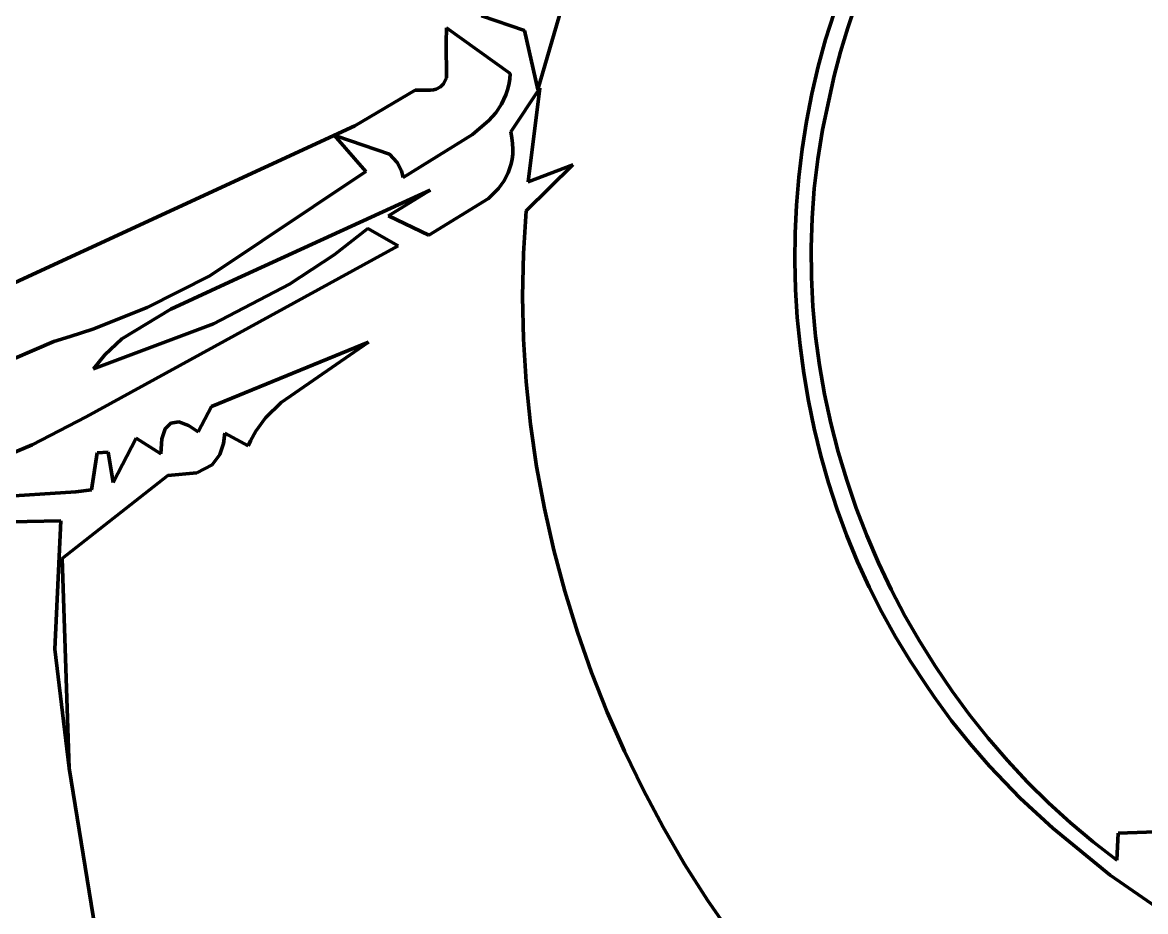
# Model space of a CAD drawing. Header units: millimetres. Extents: x 0 to 10.4, y 0 to 8.2.
# Drawn here: x 8.379 to 9.227, y 1.764 to 2.435 of the extents above; entities that cross this region are included whole.
import ezdxf

# ---------------------------------------------------------------- set-up
doc = ezdxf.new("R2010")
doc.units = ezdxf.units.MM
for name, color, linetype, lineweight in [('color#000000ff', 7, 'CONTINUOUS', 100), ('color#929292ff', 7, 'CONTINUOUS', 100), ('color#ffffffff', 7, 'CONTINUOUS', 100)]:
    doc.layers.add(name, color=color, linetype=linetype, lineweight=lineweight)

msp = doc.modelspace()

# ---------------------------------------------------------------- linework, layer by layer
at = {"layer": 'color#000000ff'}
for p, q in [((8.79613, 2.48095), (8.76802, 2.3845)), ((8.98514, 2.4221), (8.99148, 2.44232)), ((9.00803, 2.44883), (9.00195, 2.43095)), ((8.75793, 2.42882), (8.72546, 2.4399)), ((8.6987, 2.41983), (8.69903, 2.43081)), ((8.69903, 2.43081), (8.74714, 2.39656)), ((8.76802, 2.3845), (8.75793, 2.42882)), ((9.00195, 2.43095), (8.9965, 2.41286)), ((8.699, 2.39312), (8.6987, 2.41983)), ((8.97956, 2.40166), (8.98514, 2.4221)), ((8.9965, 2.41286), (8.9917, 2.39458)), ((8.97475, 2.38103), (8.97956, 2.40166)), ((8.69677, 2.38861), (8.699, 2.39312)), ((8.7468, 2.39219), (8.74613, 2.38802)), ((8.74714, 2.39656), (8.7468, 2.39219)), ((8.9917, 2.39458), (8.98756, 2.37611)), ((8.62975, 2.35693), (8.67546, 2.38386)), ((8.67546, 2.38386), (8.68441, 2.38389)), ((8.68441, 2.38389), (8.68692, 2.38396)), ((8.68692, 2.38396), (8.68916, 2.38424)), ((8.68916, 2.38424), (8.69113, 2.38474)), ((8.69113, 2.38474), (8.69438, 2.38633)), ((8.69438, 2.38633), (8.69677, 2.38861)), ((8.74515, 2.38405), (8.74387, 2.38027)), ((8.74613, 2.38802), (8.74515, 2.38405)), ((8.74753, 2.35245), (8.76952, 2.38546)), ((8.76952, 2.38546), (8.76069, 2.31483)), ((8.74387, 2.38027), (8.74051, 2.37322)), ((8.97071, 2.36023), (8.97475, 2.38103)), ((8.98756, 2.37611), (8.98291, 2.35407)), ((8.73617, 2.36679), (8.73099, 2.36092)), ((8.74051, 2.37322), (8.73617, 2.36679)), ((8.32572, 2.21683), (8.62975, 2.35693)), ((8.73099, 2.36092), (8.71868, 2.35052)), ((8.96744, 2.33929), (8.97071, 2.36023)), ((8.61629, 2.34924), (8.61424, 2.34984)), ((8.61424, 2.34984), (8.63801, 2.32242)), ((8.65591, 2.33568), (8.61629, 2.34924)), ((8.71868, 2.35052), (8.66636, 2.31797)), ((8.7484, 2.34793), (8.74753, 2.35245)), ((8.98291, 2.35407), (8.97925, 2.33191)), ((8.74892, 2.34361), (8.7484, 2.34793)), ((8.74911, 2.33948), (8.74892, 2.34361)), ((8.66177, 2.32932), (8.65591, 2.33568)), ((8.74782, 2.32817), (8.74854, 2.33177)), ((8.74854, 2.33177), (8.74898, 2.33553)), ((8.74898, 2.33553), (8.74911, 2.33948)), ((8.96492, 2.31825), (8.96744, 2.33929)), ((8.97925, 2.33191), (8.97659, 2.30967)), ((8.66494, 2.32302), (8.66177, 2.32932)), ((8.66636, 2.31797), (8.66494, 2.32302)), ((8.74557, 2.32145), (8.74782, 2.32817)), ((8.79427, 2.32749), (8.75916, 2.29293)), ((8.76069, 2.31483), (8.79427, 2.32749)), ((8.63801, 2.32242), (8.52031, 2.2439)), ((8.73826, 2.30971), (8.74234, 2.31532)), ((8.74234, 2.31532), (8.74557, 2.32145)), ((8.96317, 2.29713), (8.96492, 2.31825)), ((8.53833, 2.24063), (8.68659, 2.30835)), ((8.68659, 2.30835), (8.6553, 2.28905)), ((8.73079, 2.30214), (8.73826, 2.30971)), ((8.97659, 2.30967), (8.9749, 2.28739)), ((8.68575, 2.27449), (8.73079, 2.30214)), ((8.6553, 2.28905), (8.68575, 2.27449)), ((8.75916, 2.29293), (8.75711, 2.26062)), ((8.96218, 2.27595), (8.96317, 2.29713)), ((8.9749, 2.28739), (8.97418, 2.26509)), ((8.63971, 2.27955), (8.61433, 2.25964)), ((8.66245, 2.26651), (8.63971, 2.27955)), ((8.96196, 2.25475), (8.96218, 2.27595)), ((8.42703, 2.13751), (8.66245, 2.26651)), ((8.97418, 2.26509), (8.97439, 2.2428)), ((8.61433, 2.25964), (8.58061, 2.23745)), ((8.75711, 2.26062), (8.75643, 2.22831)), ((8.96249, 2.23355), (8.96196, 2.25475)), ((8.52031, 2.2439), (8.47305, 2.22)), ((8.49087, 2.21855), (8.53833, 2.24063)), ((8.97439, 2.2428), (8.97553, 2.22056)), ((8.58061, 2.23745), (8.52313, 2.20756)), ((8.96378, 2.21239), (8.96249, 2.23355)), ((8.75643, 2.22831), (8.7571, 2.19604)), ((8.47305, 2.22), (8.43198, 2.20353)), ((8.45384, 2.19617), (8.49087, 2.21855)), ((8.96582, 2.19129), (8.96378, 2.21239)), ((8.97553, 2.22056), (8.97759, 2.19838)), ((8.52313, 2.20756), (8.43252, 2.17356)), ((8.41507, 2.19796), (8.40259, 2.19422)), ((8.43198, 2.20353), (8.41507, 2.19796)), ((8.44104, 2.18418), (8.45384, 2.19617)), ((8.7571, 2.19604), (8.7591, 2.16386)), ((8.97759, 2.19838), (8.98055, 2.17631)), ((8.40259, 2.19422), (8.33552, 2.16534)), ((8.64011, 2.19385), (8.52152, 2.14512)), ((8.5743, 2.14816), (8.64011, 2.19385)), ((8.96862, 2.17028), (8.96582, 2.19129)), ((8.43252, 2.17356), (8.44104, 2.18418)), ((8.97218, 2.14939), (8.96862, 2.17028)), ((8.98055, 2.17631), (8.98438, 2.15438)), ((8.7591, 2.16386), (8.76241, 2.13181)), ((8.98438, 2.15438), (8.98909, 2.1326)), ((8.52152, 2.14512), (8.51146, 2.12599)), ((8.56251, 2.13663), (8.5743, 2.14816)), ((8.97648, 2.12864), (8.97218, 2.14939)), ((8.38628, 2.11631), (8.42703, 2.13751)), ((8.5551, 2.12669), (8.56251, 2.13663)), ((8.48671, 2.12845), (8.48412, 2.12071)), ((8.49098, 2.13273), (8.48671, 2.12845)), ((8.49688, 2.13351), (8.49098, 2.13273)), ((8.50437, 2.13076), (8.49688, 2.13351)), ((8.51146, 2.12599), (8.50437, 2.13076)), ((8.76241, 2.13181), (8.767, 2.09992)), ((8.98154, 2.10807), (8.97648, 2.12864)), ((8.98909, 2.1326), (8.99465, 2.11102)), ((8.46475, 2.1213), (8.44743, 2.08776)), ((8.48328, 2.10955), (8.46475, 2.1213)), ((8.48412, 2.12071), (8.48328, 2.10955)), ((8.53079, 2.11727), (8.53158, 2.125)), ((8.53158, 2.125), (8.54923, 2.11539)), ((8.54923, 2.11539), (8.551, 2.11933)), ((8.551, 2.11933), (8.5551, 2.12669)), ((8.35022, 2.10117), (8.38628, 2.11631)), ((8.44372, 2.11076), (8.4354, 2.11027)), ((8.44743, 2.08776), (8.44372, 2.11076)), ((8.52804, 2.10891), (8.53079, 2.11727)), ((8.99465, 2.11102), (9.00104, 2.08967)), ((8.4354, 2.11027), (8.43094, 2.08231)), ((8.52221, 2.10129), (8.52804, 2.10891)), ((8.98735, 2.0877), (8.98154, 2.10807)), ((8.48867, 2.09306), (8.51045, 2.0951)), ((8.51045, 2.0951), (8.52221, 2.10129)), ((8.767, 2.09992), (8.77285, 2.06825)), ((8.40881, 2.03059), (8.48867, 2.09306)), ((8.99391, 2.06756), (8.98735, 2.0877)), ((9.00104, 2.08967), (9.00826, 2.06856)), ((8.4193, 2.08092), (8.3565, 2.07683)), ((8.43094, 2.08231), (8.4193, 2.08092)), ((9.00826, 2.06856), (9.01629, 2.04775)), ((8.77285, 2.06825), (8.77995, 2.03684)), ((9.00122, 2.04768), (8.99391, 2.06756)), ((9.00927, 2.02809), (9.00122, 2.04768)), ((9.01629, 2.04775), (9.02511, 2.02724)), ((8.77995, 2.03684), (8.78826, 2.00573)), ((8.41412, 1.87231), (8.40881, 2.03059)), ((9.01807, 2.00882), (9.00927, 2.02809)), ((9.02511, 2.02724), (9.0347, 2.00708)), ((8.78826, 2.00573), (8.79777, 1.97495)), ((9.02761, 1.98989), (9.01807, 2.00882)), ((9.0347, 2.00708), (9.04506, 1.98729)), ((9.03789, 1.97133), (9.02761, 1.98989)), ((9.04506, 1.98729), (9.05616, 1.96791)), ((8.79777, 1.97495), (8.80846, 1.94457)), ((9.04892, 1.95318), (9.03789, 1.97133)), ((9.05616, 1.96791), (9.06799, 1.94896)), ((9.06069, 1.93545), (9.04892, 1.95318)), ((8.80846, 1.94457), (8.8203, 1.9146)), ((9.06799, 1.94896), (9.08054, 1.93048)), ((9.06697, 1.92612), (9.06069, 1.93545)), ((9.08016, 1.90799), (9.06697, 1.92612)), ((9.08054, 1.93048), (9.09379, 1.9125)), ((8.8203, 1.9146), (8.83327, 1.88511)), ((9.09413, 1.89057), (9.08016, 1.90799)), ((9.09379, 1.9125), (9.10773, 1.89503)), ((9.10882, 1.87379), (9.09413, 1.89057)), ((9.10773, 1.89503), (9.12233, 1.87813)), ((8.83327, 1.88511), (8.84735, 1.85613)), ((9.1321, 1.84978), (9.10882, 1.87379)), ((9.12233, 1.87813), (9.13759, 1.86181)), ((8.45664, 1.61225), (8.41412, 1.87231)), ((9.13759, 1.86181), (9.15349, 1.8461)), ((8.84735, 1.85613), (8.86251, 1.82771)), ((9.15666, 1.82704), (9.1321, 1.84978)), ((9.15349, 1.8461), (9.17002, 1.83104)), ((9.17002, 1.83104), (9.18716, 1.81666)), ((8.86251, 1.82771), (8.87875, 1.79989)), ((9.1999, 1.79158), (9.15666, 1.82704)), ((9.20489, 1.80299), (9.20583, 1.82319)), ((9.20583, 1.82319), (9.2573, 1.8252)), ((9.18716, 1.81666), (9.20489, 1.80299)), ((8.87875, 1.79989), (8.89602, 1.7727)), ((9.301, 1.72176), (9.1999, 1.79158)), ((8.89602, 1.7727), (8.91432, 1.7462))]:
    msp.add_line(p, q, dxfattribs=at)
at = {"layer": 'color#929292ff'}
for p, q in [((8.52152, 2.14512), (8.64011, 2.19385)), ((8.64011, 2.19385), (8.5743, 2.14816)), ((8.51146, 2.12599), (8.52152, 2.14512)), ((8.5743, 2.14816), (8.56251, 2.13663)), ((8.56251, 2.13663), (8.5551, 2.12669)), ((8.48412, 2.12071), (8.48671, 2.12845)), ((8.48671, 2.12845), (8.49098, 2.13273)), ((8.49098, 2.13273), (8.49688, 2.13351)), ((8.49688, 2.13351), (8.50437, 2.13076)), ((8.50437, 2.13076), (8.51146, 2.12599)), ((8.44743, 2.08776), (8.46475, 2.1213)), ((8.46475, 2.1213), (8.48328, 2.10955)), ((8.48328, 2.10955), (8.48412, 2.12071)), ((8.53158, 2.125), (8.53079, 2.11727)), ((8.54923, 2.11539), (8.53158, 2.125)), ((8.551, 2.11933), (8.54923, 2.11539)), ((8.5551, 2.12669), (8.551, 2.11933)), ((8.4354, 2.11027), (8.44372, 2.11076)), ((8.44372, 2.11076), (8.44743, 2.08776)), ((8.53079, 2.11727), (8.52804, 2.10891)), ((8.43094, 2.08231), (8.4354, 2.11027)), ((8.52804, 2.10891), (8.52221, 2.10129)), ((8.51045, 2.0951), (8.48867, 2.09306)), ((8.52221, 2.10129), (8.51045, 2.0951)), ((8.48867, 2.09306), (8.40881, 2.03059)), ((8.3565, 2.07683), (8.4193, 2.08092)), ((8.4193, 2.08092), (8.43094, 2.08231)), ((8.40792, 2.05892), (8.32151, 2.05732)), ((8.4035, 1.96211), (8.40792, 2.05892)), ((8.40881, 2.03059), (8.41412, 1.87231)), ((8.41412, 1.87231), (8.4035, 1.96211))]:
    msp.add_line(p, q, dxfattribs=at)
at = {"layer": 'color#ffffffff'}
for p, q in [((8.76802, 2.3845), (8.79613, 2.48095)), ((8.99148, 2.44232), (8.98514, 2.4221)), ((9.00195, 2.43095), (9.00803, 2.44883)), ((8.72546, 2.4399), (8.75793, 2.42882)), ((8.69903, 2.43081), (8.6987, 2.41983)), ((8.74714, 2.39656), (8.69903, 2.43081)), ((8.75793, 2.42882), (8.76802, 2.3845)), ((8.9965, 2.41286), (9.00195, 2.43095)), ((8.6987, 2.41983), (8.699, 2.39312)), ((8.98514, 2.4221), (8.97956, 2.40166)), ((8.9917, 2.39458), (8.9965, 2.41286)), ((8.97956, 2.40166), (8.97475, 2.38103)), ((8.699, 2.39312), (8.69677, 2.38861)), ((8.74613, 2.38802), (8.7468, 2.39219)), ((8.7468, 2.39219), (8.74714, 2.39656)), ((8.98756, 2.37611), (8.9917, 2.39458)), ((8.67546, 2.38386), (8.62975, 2.35693)), ((8.68441, 2.38389), (8.67546, 2.38386)), ((8.68692, 2.38396), (8.68441, 2.38389)), ((8.68916, 2.38424), (8.68692, 2.38396)), ((8.69113, 2.38474), (8.68916, 2.38424)), ((8.69438, 2.38633), (8.69113, 2.38474)), ((8.69677, 2.38861), (8.69438, 2.38633)), ((8.74387, 2.38027), (8.74515, 2.38405)), ((8.74515, 2.38405), (8.74613, 2.38802)), ((8.76952, 2.38546), (8.74753, 2.35245)), ((8.76069, 2.31483), (8.76952, 2.38546)), ((8.74051, 2.37322), (8.74387, 2.38027)), ((8.97475, 2.38103), (8.97071, 2.36023)), ((8.98291, 2.35407), (8.98756, 2.37611)), ((8.73099, 2.36092), (8.73617, 2.36679)), ((8.73617, 2.36679), (8.74051, 2.37322)), ((8.62975, 2.35693), (8.32572, 2.21683)), ((8.71868, 2.35052), (8.73099, 2.36092)), ((8.97071, 2.36023), (8.96744, 2.33929)), ((8.63801, 2.32242), (8.61424, 2.34984)), ((8.61424, 2.34984), (8.61629, 2.34924)), ((8.61629, 2.34924), (8.65591, 2.33568)), ((8.66636, 2.31797), (8.71868, 2.35052)), ((8.74753, 2.35245), (8.7484, 2.34793)), ((8.97925, 2.33191), (8.98291, 2.35407)), ((8.7484, 2.34793), (8.74892, 2.34361)), ((8.74892, 2.34361), (8.74911, 2.33948)), ((8.65591, 2.33568), (8.66177, 2.32932)), ((8.74854, 2.33177), (8.74782, 2.32817)), ((8.74898, 2.33553), (8.74854, 2.33177)), ((8.74911, 2.33948), (8.74898, 2.33553)), ((8.96744, 2.33929), (8.96492, 2.31825)), ((8.97659, 2.30967), (8.97925, 2.33191)), ((8.66177, 2.32932), (8.66494, 2.32302)), ((8.66494, 2.32302), (8.66636, 2.31797)), ((8.74782, 2.32817), (8.74557, 2.32145)), ((8.75916, 2.29293), (8.79427, 2.32749)), ((8.79427, 2.32749), (8.76069, 2.31483)), ((8.52031, 2.2439), (8.63801, 2.32242)), ((8.74234, 2.31532), (8.73826, 2.30971)), ((8.74557, 2.32145), (8.74234, 2.31532)), ((8.96492, 2.31825), (8.96317, 2.29713)), ((8.68659, 2.30835), (8.53833, 2.24063)), ((8.6553, 2.28905), (8.68659, 2.30835)), ((8.73826, 2.30971), (8.73079, 2.30214)), ((8.9749, 2.28739), (8.97659, 2.30967)), ((8.73079, 2.30214), (8.68575, 2.27449)), ((8.68575, 2.27449), (8.6553, 2.28905)), ((8.75711, 2.26062), (8.75916, 2.29293)), ((8.96317, 2.29713), (8.96218, 2.27595)), ((8.97418, 2.26509), (8.9749, 2.28739)), ((8.61433, 2.25964), (8.63971, 2.27955)), ((8.63971, 2.27955), (8.66245, 2.26651)), ((8.96218, 2.27595), (8.96196, 2.25475)), ((8.66245, 2.26651), (8.42703, 2.13751)), ((8.97439, 2.2428), (8.97418, 2.26509)), ((8.58061, 2.23745), (8.61433, 2.25964)), ((8.75643, 2.22831), (8.75711, 2.26062)), ((8.96196, 2.25475), (8.96249, 2.23355)), ((8.47305, 2.22), (8.52031, 2.2439)), ((8.53833, 2.24063), (8.49087, 2.21855)), ((8.97553, 2.22056), (8.97439, 2.2428)), ((8.52313, 2.20756), (8.58061, 2.23745)), ((8.96249, 2.23355), (8.96378, 2.21239)), ((8.7571, 2.19604), (8.75643, 2.22831)), ((8.43198, 2.20353), (8.47305, 2.22)), ((8.49087, 2.21855), (8.45384, 2.19617)), ((8.96378, 2.21239), (8.96582, 2.19129)), ((8.97759, 2.19838), (8.97553, 2.22056)), ((8.43252, 2.17356), (8.52313, 2.20756)), ((8.40259, 2.19422), (8.41507, 2.19796)), ((8.41507, 2.19796), (8.43198, 2.20353)), ((8.45384, 2.19617), (8.44104, 2.18418)), ((8.7591, 2.16386), (8.7571, 2.19604)), ((8.98055, 2.17631), (8.97759, 2.19838)), ((8.33552, 2.16534), (8.40259, 2.19422)), ((8.96582, 2.19129), (8.96862, 2.17028)), ((8.44104, 2.18418), (8.43252, 2.17356)), ((8.96862, 2.17028), (8.97218, 2.14939)), ((8.98438, 2.15438), (8.98055, 2.17631)), ((8.76241, 2.13181), (8.7591, 2.16386)), ((8.98909, 2.1326), (8.98438, 2.15438)), ((8.97218, 2.14939), (8.97648, 2.12864)), ((8.42703, 2.13751), (8.38628, 2.11631)), ((8.767, 2.09992), (8.76241, 2.13181)), ((8.97648, 2.12864), (8.98154, 2.10807)), ((8.99465, 2.11102), (8.98909, 2.1326)), ((8.38628, 2.11631), (8.35022, 2.10117)), ((9.00104, 2.08967), (8.99465, 2.11102)), ((8.98154, 2.10807), (8.98735, 2.0877)), ((8.77285, 2.06825), (8.767, 2.09992)), ((8.98735, 2.0877), (8.99391, 2.06756)), ((9.00826, 2.06856), (9.00104, 2.08967)), ((9.01629, 2.04775), (9.00826, 2.06856)), ((8.77995, 2.03684), (8.77285, 2.06825)), ((8.99391, 2.06756), (9.00122, 2.04768)), ((8.32151, 2.05732), (8.40792, 2.05892)), ((8.40792, 2.05892), (8.4035, 1.96211)), ((9.00122, 2.04768), (9.00927, 2.02809)), ((9.02511, 2.02724), (9.01629, 2.04775)), ((8.78826, 2.00573), (8.77995, 2.03684)), ((9.00927, 2.02809), (9.01807, 2.00882)), ((9.0347, 2.00708), (9.02511, 2.02724)), ((8.79777, 1.97495), (8.78826, 2.00573)), ((9.01807, 2.00882), (9.02761, 1.98989)), ((9.04506, 1.98729), (9.0347, 2.00708)), ((9.02761, 1.98989), (9.03789, 1.97133)), ((9.05616, 1.96791), (9.04506, 1.98729)), ((8.80846, 1.94457), (8.79777, 1.97495)), ((9.03789, 1.97133), (9.04892, 1.95318)), ((9.06799, 1.94896), (9.05616, 1.96791)), ((8.4035, 1.96211), (8.41412, 1.87231)), ((9.04892, 1.95318), (9.06069, 1.93545)), ((8.8203, 1.9146), (8.80846, 1.94457)), ((9.08054, 1.93048), (9.06799, 1.94896)), ((9.06069, 1.93545), (9.06697, 1.92612)), ((9.06697, 1.92612), (9.08016, 1.90799)), ((9.09379, 1.9125), (9.08054, 1.93048)), ((8.83327, 1.88511), (8.8203, 1.9146)), ((9.08016, 1.90799), (9.09413, 1.89057)), ((9.10773, 1.89503), (9.09379, 1.9125)), ((9.09413, 1.89057), (9.10882, 1.87379)), ((9.12233, 1.87813), (9.10773, 1.89503)), ((8.84735, 1.85613), (8.83327, 1.88511)), ((9.10882, 1.87379), (9.1321, 1.84978)), ((9.13759, 1.86181), (9.12233, 1.87813)), ((8.41412, 1.87231), (8.45664, 1.61225)), ((9.15349, 1.8461), (9.13759, 1.86181)), ((8.86251, 1.82771), (8.84735, 1.85613)), ((9.1321, 1.84978), (9.15666, 1.82704)), ((9.17002, 1.83104), (9.15349, 1.8461)), ((9.18716, 1.81666), (9.17002, 1.83104)), ((8.87875, 1.79989), (8.86251, 1.82771)), ((9.15666, 1.82704), (9.1999, 1.79158)), ((9.20583, 1.82319), (9.20489, 1.80299)), ((9.2573, 1.8252), (9.20583, 1.82319)), ((9.20489, 1.80299), (9.18716, 1.81666)), ((8.89602, 1.7727), (8.87875, 1.79989)), ((9.1999, 1.79158), (9.301, 1.72176)), ((8.91432, 1.7462), (8.89602, 1.7727))]:
    msp.add_line(p, q, dxfattribs=at)

doc.saveas('drawing.dxf')
